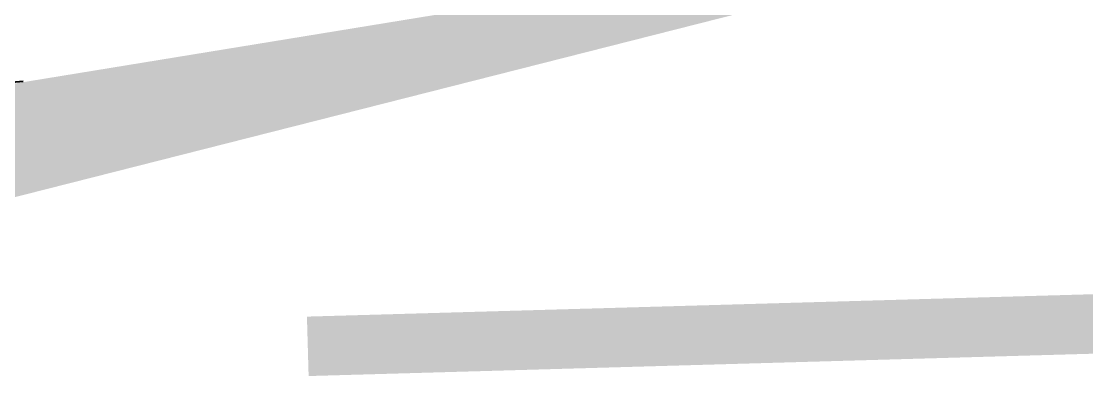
# Model space of a CAD drawing. Extents: x 88833 to 97610, y 5963373 to 5974710.
# Drawn here: x 95402.9 to 95456.5, y 5964274.9 to 5964293.5 of the extents above; entities that cross this region are included whole.
import ezdxf

# ---------------------------------------------------------------- set-up
doc = ezdxf.new("R2010")
doc.units = 0
doc.header["$LTSCALE"] = 5
doc.linetypes.add('DASHDOT', pattern=[25.4, 12.7, -6.35, 0, -6.35])
doc.layers.add('AS-RECON EXISTING', color=151, linetype='DASHDOT', lineweight=40)
doc.layers.add('AS-ROADS', color=254, linetype='Continuous')
doc.layers.add('P-APEX RECON PAY ITEMS', color=240, linetype='Continuous')
doc.styles.add('80', font='ARIALN.TTF', dxfattribs={"height": 10})

# ---------------------------------------------------------------- blocks, each defined once
blk = doc.blocks.new('*U899')
at = {"color": 240, "flags": 128}
blk.add_lwpolyline([(112.803, 23.494, 0, 10, 0), (0, 0, 5, 5, 0)], format="xyseb", dxfattribs=at)
at = {"color": 4, "style": '80'}
blk.add_attdef('OTHER_001', (-14.696, -5.003), '', height=10, dxfattribs=at)

msp = doc.modelspace()

# ---------------------------------------------------------------- linework, layer by layer
at = {"layer": 'AS-RECON EXISTING', "flags": 128}
msp.add_lwpolyline([(95386.942, 5964252.499), (95384.222, 5964252.155), (95382.197, 5964252.952), (95380.534, 5964254.887), (95380.397, 5964270.975), (95380.149, 5964285.497), (95380.679, 5964288.288), (95381.436, 5964288.896), (95399.505, 5964290.127), (95413.187, 5964291.337), (95425.036, 5964292.78), (95436.769, 5964294.082), (95446.018, 5964295.549), (95448.166, 5964296.259), (95448.864, 5964298.937), (95450.632, 5964299.548), (95457.578, 5964300.151), (95465.186, 5964300.579), (95465.817, 5964300.65), (95473.785, 5964301.555), (95484.677, 5964302.383), (95491.06, 5964303.311), (95493.559, 5964304.062), (95493.772, 5964305.096), (95494.442, 5964314.342), (95495.506, 5964325.413), (95495.279, 5964336.979), (95495.184, 5964342.008), (95494.969, 5964354.613), (95495.22, 5964356.852), (95494.943, 5964359.721), (95494.777, 5964370.814), (95494.777, 5964386.307), (95494.393, 5964397.123), (95494.464, 5964407.958), (95494.132, 5964419.025), (95494.317, 5964431.694), (95494.202, 5964442.923), (95494.338, 5964449.616), (95494.048, 5964459.316), (95494.244, 5964464.13), (95494.401, 5964464.778), (95490.699, 5964464.486), (95472.808, 5964464.347), (95440.164, 5964463.592), (95405.359, 5964463.06), (95358.842, 5964461.861), (95316.74, 5964460.278), (95293.09, 5964459.757), (95252.639, 5964458.313), (95223.038, 5964457.274), (95181.103, 5964456.784), (95127.057, 5964455.86), (95039.515, 5964453.364), (94964.167, 5964450.988), (94938.264, 5964450.483), (94933.671, 5964450.177), (94928.778, 5964450.688)], dxfattribs=at)
at = {"layer": 'AS-ROADS', "const_width": 2.998}
msp.add_lwpolyline([(95651.521, 5964294.598), (95640.227, 5964294.67), (95628.883, 5964295.709), (95601.128, 5964295.311), (95581.081, 5964292.983), (95562.266, 5964289.2), (95538.812, 5964283.844), (95517.316, 5964280.237), (95501.148, 5964278.99), (95461.569, 5964278.325), (95417.315, 5964277.063)], dxfattribs=at)

# ---------------------------------------------------------------- block references
at = {"layer": 'P-APEX RECON PAY ITEMS'}
msp.add_blockref('*U899', (95353.017, 5964277.156), dxfattribs=at)

doc.saveas('drawing.dxf')
